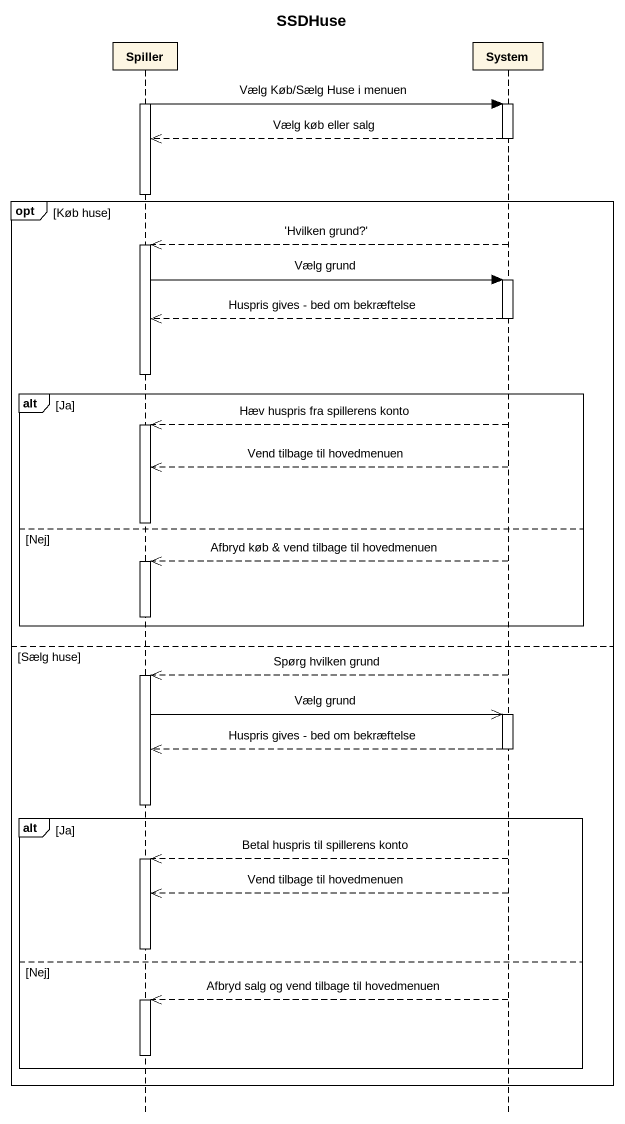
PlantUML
@startuml
title SSDHuse
hide footbox
participant Spiller
participant System

activate Spiller
Spiller -> System : Vælg Køb/Sælg Huse i menuen
activate System
System -->> Spiller : Vælg køb eller salg
deactivate System
deactivate Spiller
opt Køb huse
  System -->> Spiller : 'Hvilken grund?'
  activate Spiller
  Spiller -> System : Vælg grund
  activate System
  System -->> Spiller : Huspris gives - bed om bekræftelse
  deactivate System
  deactivate Spiller
  alt Ja
    System -->> Spiller : Hæv huspris fra spillerens konto
    activate Spiller
    System -->> Spiller : Vend tilbage til hovedmenuen
    deactivate Spiller
  else Nej
    System -->> Spiller : Afbryd køb & vend tilbage til hovedmenuen
    activate Spiller
    deactivate Spiller
  end
else Sælg huse
  System -->> Spiller : Spørg hvilken grund
  activate Spiller
  Spiller ->> System : Vælg grund
  activate System
  System -->> Spiller : Huspris gives - bed om bekræftelse
  deactivate System
  deactivate Spiller
  alt Ja
    System -->> Spiller : Betal huspris til spillerens konto
    activate Spiller
    System -->> Spiller : Vend tilbage til hovedmenuen
    deactivate Spiller
  else Nej
    System -->> Spiller : Afbryd salg og vend tilbage til hovedmenuen
    activate Spiller
    deactivate Spiller
  end
end
@enduml
